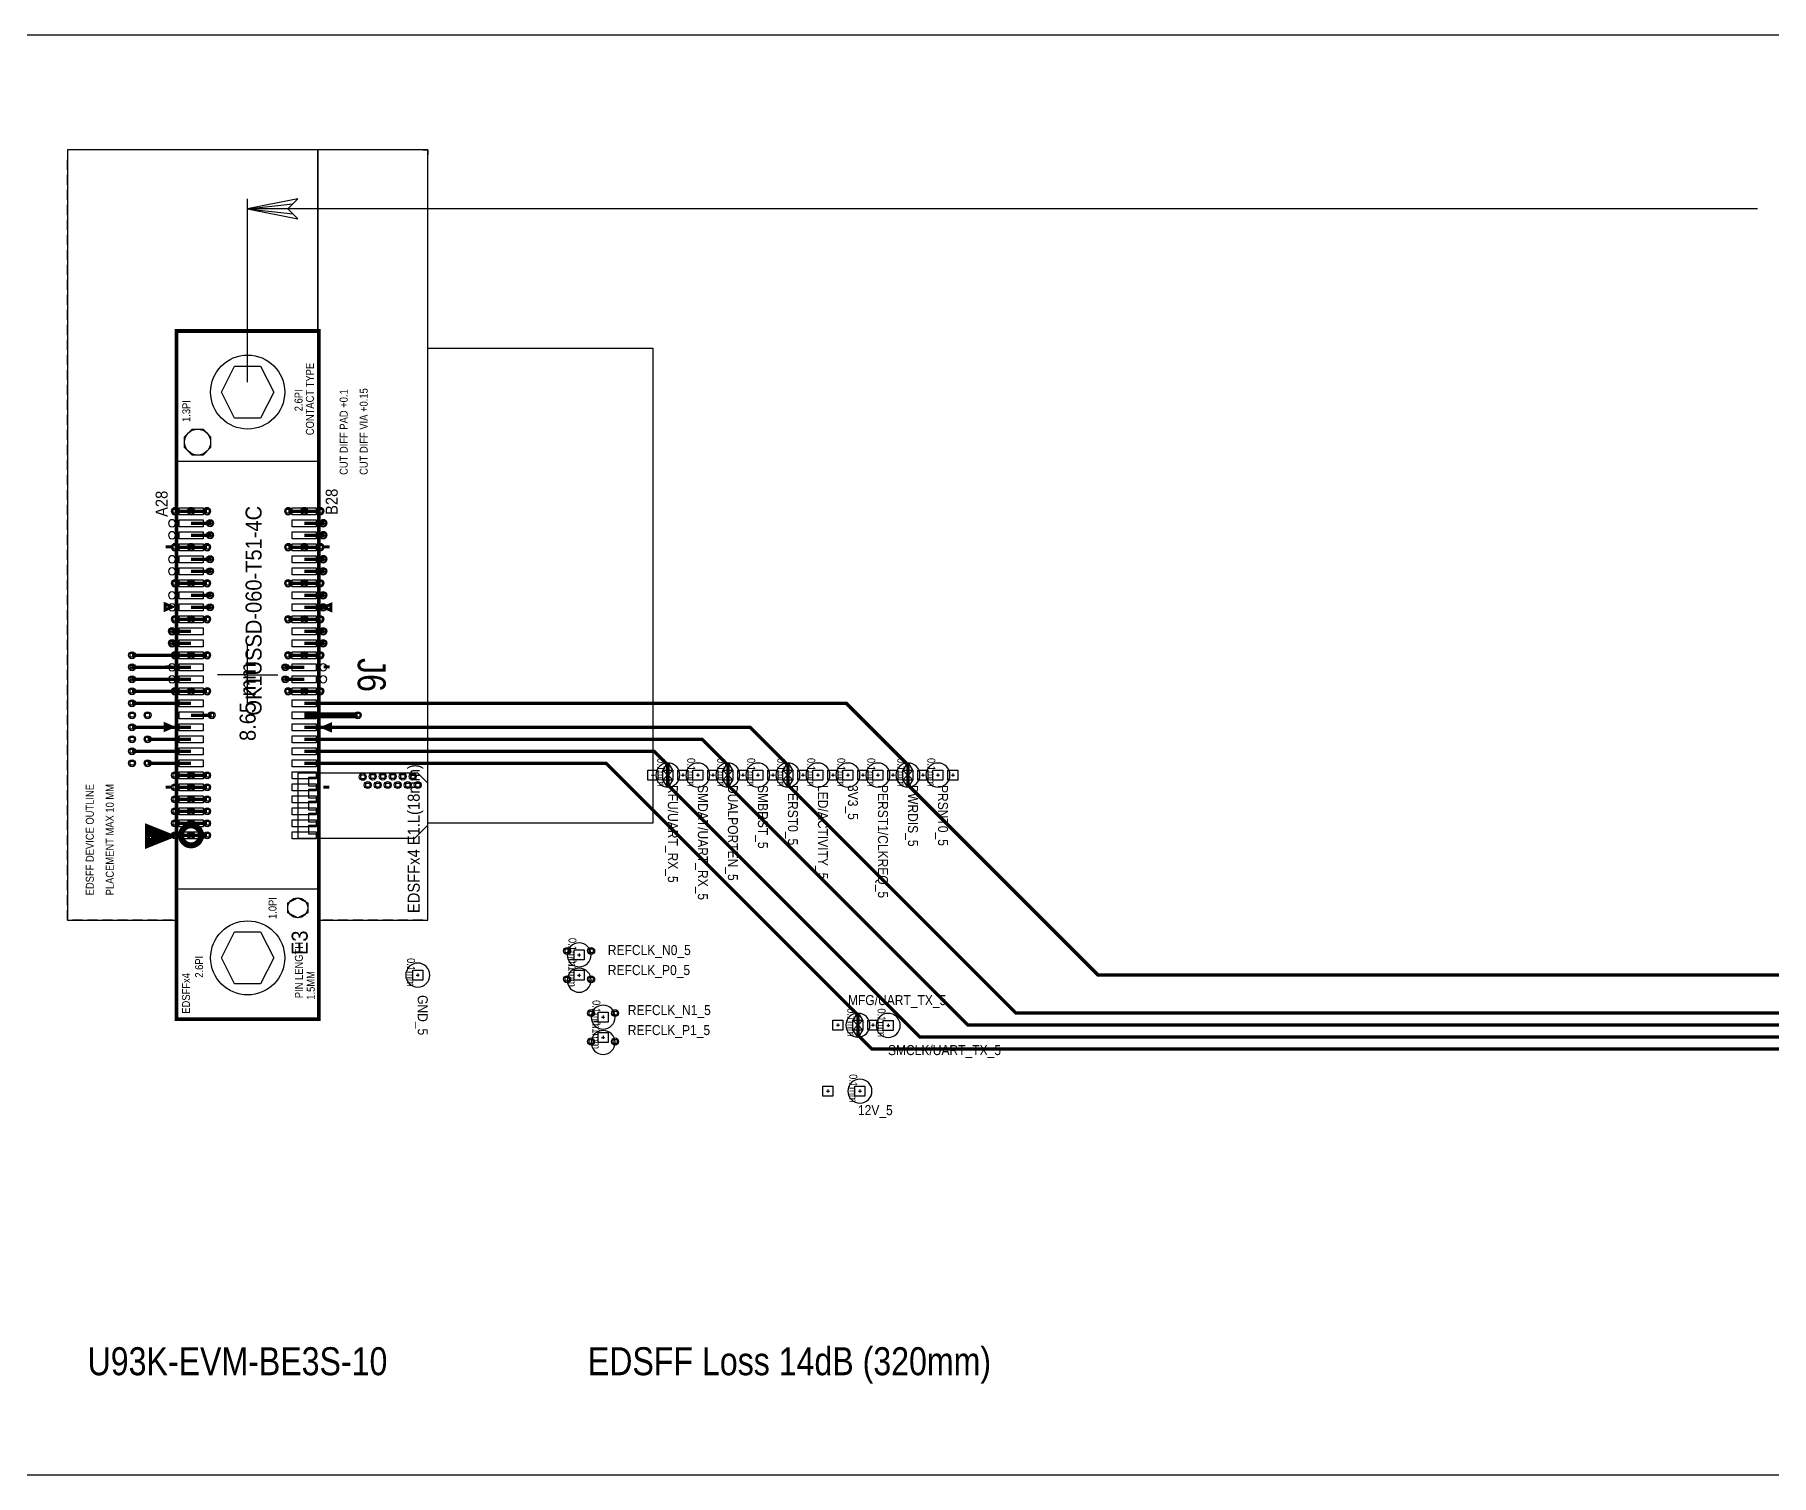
# Model space of a CAD drawing. Extents: x -65 to 700, y -155 to 755.
# Drawn here: x 12.4 to 99.1, y 75 to 147 of the extents above; entities that cross this region are included whole.
import ezdxf
from ezdxf.enums import TextEntityAlignment as Align

# ---------------------------------------------------------------- set-up
doc = ezdxf.new("R2010")
doc.units = 0
for name, color, linetype in [('BOARD_GEOMETRY_DIMENSION', 212, 'CONTINUOUS'), ('BOARD_GEOMETRY_OUTLINE', 254, 'CONTINUOUS'), ('BOARD_GEOMETRY_SILKSCREEN_TOP', 1, 'CONTINUOUS'), ('COMPONENT_VALUE_ASSEMBLY_TOP', 254, 'CONTINUOUS'), ('ETCH_TOP', 72, 'CONTINUOUS'), ('MANUFACTURING_NCBACKDRILL-16-4', 85, 'CONTINUOUS'), ('MANUFACTURING_NCBACKDRILL-16-6', 85, 'CONTINUOUS'), ('MANUFACTURING_NCLEGEND-1-16', 85, 'CONTINUOUS'), ('PACKAGE_GEOMETRY_ASSEMBLY_TOP', 142, 'CONTINUOUS'), ('PACKAGE_GEOMETRY_DISPLAY_TOP', 6, 'CONTINUOUS'), ('PACKAGE_GEOMETRY_PLACE_BOUND_TO', 85, 'CONTINUOUS'), ('PACKAGE_GEOMETRY_SILKSCREEN_TOP', 150, 'CONTINUOUS'), ('PIN_TOP', 72, 'CONTINUOUS'), ('REF_DES_SILKSCREEN_TOP', 150, 'CONTINUOUS'), ('VIA_CLASS_TOP', 72, 'CONTINUOUS')]:
    doc.layers.add(name, color=color, linetype=linetype)

# ---------------------------------------------------------------- blocks, each defined once
blk = doc.blocks.new('FIGURE_SQUARE')
blk.add_lwpolyline([(-0.5, -0.5), (-0.5, 0.5), (0.5, 0.5), (0.5, -0.5)], close=True)
blk = doc.blocks.new('FIGURE_CROSS')
for points in [[(-0.5, 0), (0.5, 0)], [(0, 0.5), (0, -0.5)]]:
    blk.add_lwpolyline(points)
blk = doc.blocks.new('FIGURE_HEX')
blk.add_lwpolyline([(-0.5, 0), (-0.25, 0.5), (0.25, 0.5), (0.5, 0), (0.25, -0.5), (-0.25, -0.5)], close=True)
blk = doc.blocks.new('FIGURE_OCT')
blk.add_lwpolyline([(-0.5, -0.2071), (-0.5, 0.2071), (-0.2071, 0.5), (0.2071, 0.5), (0.5, 0.2071), (0.5, -0.2071), (0.2071, -0.5), (-0.2071, -0.5)], close=True)

msp = doc.modelspace()

# ---------------------------------------------------------------- linework, layer by layer
at = {"layer": 'BOARD_GEOMETRY_DIMENSION'}
for points in [[(23, 138.3), (25.25, 138.05), (25, 138.3), (23, 138.3), (25.25, 138.55), (25.5, 138.8)], [(25.5, 138.8), (23, 138.3), (25.5, 137.8), (25, 138.3), (25.5, 138.8)], [(23, 129.64), (23, 138.8)], [(98.45, 138.3), (23, 138.3)]]:
    msp.add_lwpolyline(points, dxfattribs=at)
at = {"layer": 'BOARD_GEOMETRY_OUTLINE'}
msp.add_lwpolyline([(0, 147), (322.5, 147), (322.5, 110.455, 0.410035), (323, 109.955), (329.75, 109.955), (330, 109.705), (330, 91.725), (329.75, 91.475), (323, 91.475, 0.006409), (322.9875, 91.4752, 0.414214), (322.4998, 90.9875, 0.006409), (322.5, 90.975), (322.5, 75), (0, 75)], format="xyb", close=True, dxfattribs=at)
at = {"layer": 'ETCH_TOP'}
for points, const_width in [([(20.17, 123.185), (19.37, 123.185)], 0.169), ([(20.97, 123.185), (20.17, 123.185)], 0.169), ([(25.03, 123.185), (25.83, 123.185)], 0.169), ([(25.83, 123.185), (26.63, 123.185)], 0.169), ([(20.17, 122.585), (21.12, 122.585)], 0.171), ([(25.83, 122.585), (26.78, 122.585)], 0.171), ([(20.17, 121.985), (21.12, 121.985)], 0.171), ([(25.83, 121.985), (26.78, 121.985)], 0.171), ([(19.37, 121.385), (20.17, 121.385)], 0.169), ([(20.17, 120.785), (21.12, 120.785)], 0.171), ([(20.17, 121.385), (20.97, 121.385)], 0.169), ([(25.83, 121.385), (25.03, 121.385)], 0.169), ([(25.83, 120.785), (26.78, 120.785)], 0.171), ([(26.63, 121.385), (25.83, 121.385)], 0.169), ([(20.17, 120.185), (21.12, 120.185)], 0.171), ([(25.83, 120.185), (26.78, 120.185)], 0.171), ([(20.17, 119.585), (19.37, 119.585)], 0.169), ([(20.17, 118.985), (21.12, 118.985)], 0.171), ([(20.97, 119.585), (20.17, 119.585)], 0.169), ([(25.03, 119.585), (25.83, 119.585)], 0.169), ([(25.83, 118.985), (26.78, 118.985)], 0.171), ([(25.83, 119.585), (26.63, 119.585)], 0.169), ([(20.17, 118.385), (21.12, 118.385)], 0.171), ([(25.83, 118.385), (26.78, 118.385)], 0.171), ([(20.17, 117.185), (19.22, 117.185)], 0.171), ([(20.17, 117.785), (19.37, 117.785)], 0.169), ([(20.97, 117.785), (20.17, 117.785)], 0.169), ([(25.03, 117.785), (25.83, 117.785)], 0.169), ([(25.83, 117.185), (26.78, 117.185)], 0.171), ([(25.83, 117.785), (26.63, 117.785)], 0.169), ([(20.17, 116.585), (19.22, 116.585)], 0.171), ([(25.83, 116.585), (26.78, 116.585)], 0.171), ([(20.17, 115.385), (17.22, 115.385)], 0.171), ([(17.22, 115.985), (19.37, 115.985)], 0.169), ([(19.37, 115.985), (20.17, 115.985)], 0.169), ([(20.97, 115.985), (20.17, 115.985)], 0.169), ([(25.83, 115.385), (24.88, 115.385)], 0.171), ([(25.03, 115.985), (25.83, 115.985)], 0.169), ([(25.83, 115.985), (26.63, 115.985)], 0.169), ([(20.17, 114.785), (17.22, 114.785)], 0.171), ([(25.83, 114.785), (24.88, 114.785)], 0.171), ([(19.37, 114.185), (17.22, 114.185)], 0.169), ([(20.17, 114.185), (19.37, 114.185)], 0.169), ([(20.17, 114.185), (20.97, 114.185)], 0.169), ([(25.03, 114.185), (25.83, 114.185)], 0.169), ([(25.83, 114.185), (26.63, 114.185)], 0.169), ([(20.17, 113.585), (17.22, 113.585)], 0.169), ([(20.17, 112.985), (21.2, 112.985)], 0.169), ([(25.83, 112.985), (28.5, 112.985)], 0.3), ([(25.83, 113.585), (52.9151, 113.585), (56.0001, 110.5), (56.0001, 110)], 0.169), ([(20.17, 112.385), (17.22, 112.385)], 0.169), ([(25.83, 112.385), (48.1151, 112.385), (50.0001, 110.5), (50.0001, 110)], 0.169), ([(20.17, 111.185), (17.22, 111.185)], 0.169), ([(20.17, 111.785), (18, 111.785)], 0.169), ([(25.83, 111.785), (45.715, 111.785), (47, 110.5), (47, 110)], 0.169), ([(25.83, 111.185), (43.3151, 111.185), (44.0001, 110.5), (44.0001, 110)], 0.169), ([(20.17, 110.585), (18, 110.585)], 0.169), ([(25.83, 110.585), (40.9151, 110.585), (53.4997, 98.0004), (53.4997, 97.5004)], 0.169), ([(20.17, 109.985), (19.37, 109.985)], 0.169), ([(20.17, 109.385), (19.37, 109.385)], 0.169), ([(20.97, 109.985), (20.17, 109.985)], 0.169), ([(20.97, 109.385), (20.17, 109.385)], 0.169), ([(327.43, 96.9), (56.6001, 96.9), (44.0001, 109.5), (44.0001, 110)], 0.169), ([(327.43, 97.5), (59, 97.5), (47, 109.5), (47, 110)], 0.169), ([(327.43, 98.1), (61.4001, 98.1), (50.0001, 109.5), (50.0001, 110)], 0.169), ([(56.0001, 110), (56.0001, 109.5), (65.5001, 100), (325.5, 100), (326.2, 99.3), (327.43, 99.3)], 0.169), ([(20.17, 108.785), (19.37, 108.785)], 0.169), ([(20.97, 108.785), (20.17, 108.785)], 0.169), ([(20.17, 108.185), (19.37, 108.185)], 0.169), ([(20.17, 107.585), (19.37, 107.585)], 0.169), ([(20.97, 108.185), (20.17, 108.185)], 0.169), ([(20.97, 107.585), (20.17, 107.585)], 0.169), ([(20.17, 106.985), (19.37, 106.985)], 0.169), ([(20.97, 106.985), (20.17, 106.985)], 0.169), ([(327.43, 96.3), (54.2001, 96.3), (53.4997, 97.0004), (53.4997, 97.5004)], 0.169)]:
    msp.add_lwpolyline(points, dxfattribs=dict(at, const_width=const_width))
for points in [[(43.9406, 110.5576), (43.7501, 110.25), (44.0001, 109.9789), (44.2501, 110.25), (44.0596, 110.5576, 0.411765)], [(46.9405, 110.5576), (46.75, 110.25), (47, 109.9789), (47.25, 110.25), (47.0595, 110.5576, 0.411765)], [(49.9406, 110.5576), (49.7501, 110.25), (50.0001, 109.9789), (50.2501, 110.25), (50.0596, 110.5576, 0.411765)], [(55.9406, 110.5576), (55.7501, 110.25), (56.0001, 109.9789), (56.2501, 110.25), (56.0596, 110.5576, 0.411765)], [(44.0596, 109.4424), (44.2501, 109.75), (44.0001, 110.0211), (43.7501, 109.75), (43.9406, 109.4424, 0.411765)], [(47.0595, 109.4424), (47.25, 109.75), (47, 110.0211), (46.75, 109.75), (46.9405, 109.4424, 0.411765)], [(50.0596, 109.4424), (50.2501, 109.75), (50.0001, 110.0211), (49.7501, 109.75), (49.9406, 109.4424, 0.411765)], [(56.0596, 109.4424), (56.2501, 109.75), (56.0001, 110.0211), (55.7501, 109.75), (55.9406, 109.4424, 0.411765)], [(53.4402, 98.058), (53.2497, 97.7504), (53.4997, 97.4793), (53.7497, 97.7504), (53.5592, 98.058, 0.411765)], [(53.5592, 96.9428), (53.7497, 97.2504), (53.4997, 97.5215), (53.2497, 97.2504), (53.4402, 96.9428, 0.411765)]]:
    msp.add_lwpolyline(points, format="xyb", close=True, dxfattribs=at)
for points in [[(31.5, 110.1), (25.5, 110.1), (25.5, 106.85), (31.35, 106.85), (32, 107.5), (32, 109.6)], [(26.05, 109.45), (26.05, 109.9), (26.5, 109.9), (26.5, 109.45)], [(26.05, 108.85), (26.05, 109.3), (26.5, 109.3), (26.5, 108.85)], [(26.05, 108.25), (26.05, 108.7), (26.5, 108.7), (26.5, 108.25)], [(26.05, 107.65), (26.05, 108.1), (26.5, 108.1), (26.5, 107.65)], [(26.05, 107.05), (26.05, 107.5), (26.5, 107.5), (26.5, 107.05)]]:
    msp.add_lwpolyline(points, close=True, dxfattribs=at)
at = {"layer": 'PACKAGE_GEOMETRY_ASSEMBLY_TOP'}
for points in [[(14.25, 141.25), (14, 141.25), (14, 141)], [(14, 140.25), (14, 140.75)], [(15, 141.25), (14.5, 141.25)], [(15.75, 141.25), (15.25, 141.25)], [(16.5, 141.25), (16, 141.25)], [(17.25, 141.25), (16.75, 141.25)], [(18, 141.25), (17.5, 141.25)], [(18.75, 141.25), (18.25, 141.25)], [(19.5, 141.25), (19, 141.25)], [(20.25, 141.25), (19.75, 141.25)], [(21, 141.25), (20.5, 141.25)], [(21.75, 141.25), (21.25, 141.25)], [(22.5, 141.25), (22, 141.25)], [(23.25, 141.25), (22.75, 141.25)], [(24, 141.25), (23.5, 141.25)], [(24.75, 141.25), (24.25, 141.25)], [(25.5, 141.25), (25, 141.25)], [(26.25, 141.25), (25.75, 141.25)], [(27, 141.25), (26.5, 141.25)], [(27.75, 141.25), (27.25, 141.25)], [(28.5, 141.25), (28, 141.25)], [(29.25, 141.25), (28.75, 141.25)], [(30, 141.25), (29.5, 141.25)], [(30.75, 141.25), (30.25, 141.25)], [(31.5, 141.25), (31, 141.25)], [(31.75, 141.25), (32, 141.25), (32, 141)], [(32, 140.25), (32, 140.75)], [(14, 139.5), (14, 140)], [(32, 139.5), (32, 140)], [(14, 138.75), (14, 139.25)], [(32, 138.75), (32, 139.25)], [(14, 138), (14, 138.5)], [(32, 138), (32, 138.5)], [(14, 137.25), (14, 137.75)], [(32, 137.25), (32, 137.75)], [(14, 136.5), (14, 137)], [(32, 136.5), (32, 137)], [(14, 135.75), (14, 136.25)], [(14, 135), (14, 135.5)], [(32, 135.75), (32, 136.25)], [(32, 135), (32, 135.5)], [(14, 134.25), (14, 134.75)], [(32, 134.25), (32, 134.75)], [(14, 133.5), (14, 134)], [(32, 133.5), (32, 134)], [(14, 132.75), (14, 133.25)], [(32, 132.75), (32, 133.25)], [(14, 132), (14, 132.5)], [(19.5, 97.86), (26.5, 97.86), (26.5, 132.14), (19.5, 132.14), (19.5, 97.86)], [(32, 132), (32, 132.5)], [(14, 131.25), (14, 131.75)], [(32, 131.25), (32, 131.75)], [(32, 131.335), (43.25, 131.335), (43.25, 107.585), (32, 107.585)], [(14, 130.5), (14, 131)], [(14, 129.75), (14, 130.25)], [(32, 130.5), (32, 131)], [(32, 129.75), (32, 130.25)], [(14, 129), (14, 129.5)], [(32, 129), (32, 129.5)], [(14, 128.25), (14, 128.75)], [(32, 128.25), (32, 128.75)], [(14, 127.5), (14, 128)], [(32, 127.5), (32, 128)], [(14, 126.75), (14, 127.25)], [(32, 126.75), (32, 127.25)], [(14, 126), (14, 126.5)], [(32, 126), (32, 126.5)], [(14, 125.25), (14, 125.75)], [(14, 124.5), (14, 125)], [(19.5, 125.69), (26.5, 125.69)], [(32, 125.25), (32, 125.75)], [(32, 124.5), (32, 125)], [(14, 123.75), (14, 124.25)], [(32, 123.75), (32, 124.25)], [(14, 123), (14, 123.5)], [(32, 123), (32, 123.5)], [(14, 122.25), (14, 122.75)], [(32, 122.25), (32, 122.75)], [(14, 121.5), (14, 122)], [(32, 121.5), (32, 122)], [(14, 120.75), (14, 121.25)], [(32, 120.75), (32, 121.25)], [(14, 120), (14, 120.5)], [(32, 120), (32, 120.5)], [(14, 119.25), (14, 119.75)], [(14, 118.5), (14, 119)], [(32, 119.25), (32, 119.75)], [(32, 118.5), (32, 119)], [(14, 117.75), (14, 118.25)], [(32, 117.75), (32, 118.25)], [(14, 117), (14, 117.5)], [(32, 117), (32, 117.5)], [(14, 116.25), (14, 116.75)], [(23, 113.5), (23, 116.5)], [(32, 116.25), (32, 116.75)], [(14, 115.5), (14, 116)], [(32, 115.5), (32, 116)], [(14, 114.75), (14, 115.25)], [(23, 115), (21.5, 115)], [(23, 115), (24.5, 115)], [(32, 114.75), (32, 115.25)], [(14, 114), (14, 114.5)], [(14, 113.25), (14, 113.75)], [(32, 114), (32, 114.5)], [(32, 113.25), (32, 113.75)], [(14, 112.5), (14, 113)], [(32, 112.5), (32, 113)], [(14, 111.75), (14, 112.25)], [(32, 111.75), (32, 112.25)], [(14, 111), (14, 111.5)], [(32, 111), (32, 111.5)], [(14, 110.25), (14, 110.75)], [(32, 110.25), (32, 110.75)], [(14, 109.5), (14, 110)], [(32, 109.5), (32, 110)], [(14, 108.75), (14, 109.25)], [(14, 108), (14, 108.5)], [(32, 108.75), (32, 109.25)], [(32, 108), (32, 108.5)], [(14, 107.25), (14, 107.75)], [(32, 107.25), (32, 107.75)], [(14, 106.5), (14, 107)], [(32, 106.5), (32, 107)], [(14, 105.75), (14, 106.25)], [(32, 105.75), (32, 106.25)], [(14, 105), (14, 105.5)], [(32, 105), (32, 105.5)], [(14, 104.25), (14, 104.75)], [(19.5, 104.31), (26.5, 104.31)], [(32, 104.25), (32, 104.75)], [(14, 103.5), (14, 104)], [(32, 103.5), (32, 104)], [(14, 102.75), (14, 103.25)], [(14.75, 102.75), (14.25, 102.75)], [(15.5, 102.75), (15, 102.75)], [(16.25, 102.75), (15.75, 102.75)], [(17, 102.75), (16.5, 102.75)], [(17.75, 102.75), (17.25, 102.75)], [(18.5, 102.75), (18, 102.75)], [(19.25, 102.75), (18.75, 102.75)], [(27.25, 102.75), (26.75, 102.75)], [(28, 102.75), (27.5, 102.75)], [(28.75, 102.75), (28.25, 102.75)], [(29.5, 102.75), (29, 102.75)], [(30.25, 102.75), (29.75, 102.75)], [(31, 102.75), (30.5, 102.75)], [(31.75, 102.75), (31.25, 102.75)], [(32, 102.75), (32, 103.25)]]:
    msp.add_lwpolyline(points, dxfattribs=at)
for points in [[(19.545, 123.185, 1), (19.195, 123.185, 1)], [(20.345, 123.185, 1), (19.995, 123.185, 1)], [(21.145, 123.185, 1), (20.795, 123.185, 1)], [(25.205, 123.185, 1), (24.855, 123.185, 1)], [(26.005, 123.185, 1), (25.655, 123.185, 1)], [(26.805, 123.185, 1), (26.455, 123.185, 1)], [(19.395, 122.585, 1), (19.045, 122.585, 1)], [(26.955, 122.585, 1), (26.605, 122.585, 1)], [(19.395, 121.985, 1), (19.045, 121.985, 1)], [(19.545, 121.385, 1), (19.195, 121.385, 1)], [(20.345, 121.385, 1), (19.995, 121.385, 1)], [(21.145, 121.385, 1), (20.795, 121.385, 1)], [(25.205, 121.385, 1), (24.855, 121.385, 1)], [(26.005, 121.385, 1), (25.655, 121.385, 1)], [(26.805, 121.385, 1), (26.455, 121.385, 1)], [(26.955, 121.985, 1), (26.605, 121.985, 1)], [(19.395, 120.785, 1), (19.045, 120.785, 1)], [(26.955, 120.785, 1), (26.605, 120.785, 1)], [(19.395, 120.185, 1), (19.045, 120.185, 1)], [(26.955, 120.185, 1), (26.605, 120.185, 1)], [(19.395, 118.985, 1), (19.045, 118.985, 1)], [(19.545, 119.585, 1), (19.195, 119.585, 1)], [(20.345, 119.585, 1), (19.995, 119.585, 1)], [(21.145, 119.585, 1), (20.795, 119.585, 1)], [(25.205, 119.585, 1), (24.855, 119.585, 1)], [(26.005, 119.585, 1), (25.655, 119.585, 1)], [(26.805, 119.585, 1), (26.455, 119.585, 1)], [(26.955, 118.985, 1), (26.605, 118.985, 1)], [(19.395, 118.385, 1), (19.045, 118.385, 1)], [(26.955, 118.385, 1), (26.605, 118.385, 1)], [(19.395, 117.185, 1), (19.045, 117.185, 1)], [(19.545, 117.785, 1), (19.195, 117.785, 1)], [(20.345, 117.785, 1), (19.995, 117.785, 1)], [(21.145, 117.785, 1), (20.795, 117.785, 1)], [(25.205, 117.785, 1), (24.855, 117.785, 1)], [(26.005, 117.785, 1), (25.655, 117.785, 1)], [(26.805, 117.785, 1), (26.455, 117.785, 1)], [(26.955, 117.185, 1), (26.605, 117.185, 1)], [(19.395, 116.585, 1), (19.045, 116.585, 1)], [(26.955, 116.585, 1), (26.605, 116.585, 1)], [(19.395, 115.385, 1), (19.045, 115.385, 1)], [(19.545, 115.985, 1), (19.195, 115.985, 1)], [(20.345, 115.985, 1), (19.995, 115.985, 1)], [(21.145, 115.985, 1), (20.795, 115.985, 1)], [(25.205, 115.985, 1), (24.855, 115.985, 1)], [(26.005, 115.985, 1), (25.655, 115.985, 1)], [(26.805, 115.985, 1), (26.455, 115.985, 1)], [(26.955, 115.385, 1), (26.605, 115.385, 1)], [(19.395, 114.785, 1), (19.045, 114.785, 1)], [(26.955, 114.785, 1), (26.605, 114.785, 1)], [(19.545, 114.185, 1), (19.195, 114.185, 1)], [(20.345, 114.185, 1), (19.995, 114.185, 1)], [(21.145, 114.185, 1), (20.795, 114.185, 1)], [(25.205, 114.185, 1), (24.855, 114.185, 1)], [(26.005, 114.185, 1), (25.655, 114.185, 1)], [(26.805, 114.185, 1), (26.455, 114.185, 1)]]:
    msp.add_lwpolyline(points, format="xyb", close=True, dxfattribs=at)
at = {"layer": 'PACKAGE_GEOMETRY_ASSEMBLY_TOP', "const_width": 0.3}
msp.add_lwpolyline([(20.67, 106.985, 1), (19.67, 106.985, 1), (20.67, 106.985)], format="xyb", dxfattribs=at)
at = {"layer": 'PACKAGE_GEOMETRY_PLACE_BOUND_TO'}
for points in [[(14, 102.75), (19.5, 102.75), (19.5, 132.14), (26.5, 132.14), (26.5, 141.25), (14, 141.25)], [(32, 141.25), (26.5, 141.25), (26.5, 102.75), (32, 102.75)], [(19.5, 97.86), (26.5, 97.86), (26.5, 132.14), (19.5, 132.14)], [(43.25, 107.585), (32, 107.585), (32, 131.335), (43.25, 131.335)]]:
    msp.add_lwpolyline(points, close=True, dxfattribs=at)
for points in [[(44.6001, 110, 1), (43.4001, 110, 1)], [(46.1, 110, 1), (44.9, 110, 1)], [(47.6, 110, 1), (46.4, 110, 1)], [(49.1, 110, 1), (47.9, 110, 1)], [(50.6001, 110, 1), (49.4001, 110, 1)], [(52.1, 110, 1), (50.9, 110, 1)], [(53.6, 110, 1), (52.4, 110, 1)], [(55.1, 110, 1), (53.9, 110, 1)], [(56.6001, 110, 1), (55.4001, 110, 1)], [(58.1, 110, 1), (56.9, 110, 1)], [(40.1662, 101.009, 1), (38.9662, 101.009, 1)], [(32.1, 100, 1), (30.9, 100, 1)], [(40.1662, 99.741, 1), (38.9662, 99.741, 1)], [(41.3639, 97.9, 1), (40.1639, 97.9, 1)], [(54.0997, 97.5004, 1), (52.8997, 97.5004, 1)], [(55.6146, 97.4854, 1), (54.4146, 97.4854, 1)], [(41.3639, 96.632, 1), (40.1639, 96.632, 1)], [(54.2, 94.2, 1), (53, 94.2, 1)]]:
    msp.add_lwpolyline(points, format="xyb", close=True, dxfattribs=at)
at = {"layer": 'PACKAGE_GEOMETRY_SILKSCREEN_TOP'}
for points, const_width in [([(19.42, 121.89), (19.42, 132.22), (26.58, 132.22), (26.58, 97.78), (19.42, 97.78), (19.42, 121.89)], 0.15), ([(19.2, 121.4), (18.9, 121.4)], 0.15), ([(27.1, 121.4), (26.8, 121.4)], 0.15), ([(19.225, 118.4), (18.875, 118.55), (18.875, 118.25), (19.225, 118.4)], 0.15), ([(26.805, 118.38), (27.155, 118.23), (27.155, 118.53), (26.805, 118.38)], 0.15), ([(19.2, 115.4), (18.9, 115.4)], 0.15), ([(27.1, 115.4), (26.8, 115.4)], 0.15), ([(19.225, 112.4), (18.875, 112.55), (18.875, 112.25), (19.225, 112.4)], 0.15), ([(26.785, 112.38), (27.135, 112.23), (27.135, 112.53), (26.785, 112.38)], 0.15), ([(19.2, 109.4), (18.9, 109.4)], 0.15), ([(27.08, 109.4), (26.78, 109.4)], 0.15), ([(19.218, 106.9442), (17.968, 107.4442), (17.968, 106.4442), (19.218, 106.9442), (18.018, 107.2942), (18.018, 106.6442), (18.918, 106.9442), (18.118, 107.1442), (18.118, 106.7942), (18.668, 106.9442), (18.168, 106.9442)], 0.2)]:
    msp.add_lwpolyline(points, dxfattribs=dict(at, const_width=const_width))
at = {"layer": 'PIN_TOP'}
for points in [[(20.77, 123.01), (19.57, 123.01), (19.57, 123.36), (20.77, 123.36)], [(26.43, 123.01), (25.23, 123.01), (25.23, 123.36), (26.43, 123.36)], [(20.77, 122.41), (19.57, 122.41), (19.57, 122.76), (20.77, 122.76)], [(26.43, 122.41), (25.23, 122.41), (25.23, 122.76), (26.43, 122.76)], [(20.77, 121.81), (19.57, 121.81), (19.57, 122.16), (20.77, 122.16)], [(20.77, 121.21), (19.57, 121.21), (19.57, 121.56), (20.77, 121.56)], [(26.43, 121.81), (25.23, 121.81), (25.23, 122.16), (26.43, 122.16)], [(26.43, 121.21), (25.23, 121.21), (25.23, 121.56), (26.43, 121.56)], [(20.77, 120.61), (19.57, 120.61), (19.57, 120.96), (20.77, 120.96)], [(26.43, 120.61), (25.23, 120.61), (25.23, 120.96), (26.43, 120.96)], [(20.77, 120.01), (19.57, 120.01), (19.57, 120.36), (20.77, 120.36)], [(26.43, 120.01), (25.23, 120.01), (25.23, 120.36), (26.43, 120.36)], [(20.77, 119.41), (19.57, 119.41), (19.57, 119.76), (20.77, 119.76)], [(20.77, 118.81), (19.57, 118.81), (19.57, 119.16), (20.77, 119.16)], [(26.43, 119.41), (25.23, 119.41), (25.23, 119.76), (26.43, 119.76)], [(26.43, 118.81), (25.23, 118.81), (25.23, 119.16), (26.43, 119.16)], [(20.77, 118.21), (19.57, 118.21), (19.57, 118.56), (20.77, 118.56)], [(26.43, 118.21), (25.23, 118.21), (25.23, 118.56), (26.43, 118.56)], [(20.77, 117.61), (19.57, 117.61), (19.57, 117.96), (20.77, 117.96)], [(20.77, 117.01), (19.57, 117.01), (19.57, 117.36), (20.77, 117.36)], [(26.43, 117.61), (25.23, 117.61), (25.23, 117.96), (26.43, 117.96)], [(26.43, 117.01), (25.23, 117.01), (25.23, 117.36), (26.43, 117.36)], [(20.77, 116.41), (19.57, 116.41), (19.57, 116.76), (20.77, 116.76)], [(26.43, 116.41), (25.23, 116.41), (25.23, 116.76), (26.43, 116.76)], [(20.77, 115.81), (19.57, 115.81), (19.57, 116.16), (20.77, 116.16)], [(20.77, 115.21), (19.57, 115.21), (19.57, 115.56), (20.77, 115.56)], [(26.43, 115.81), (25.23, 115.81), (25.23, 116.16), (26.43, 116.16)], [(26.43, 115.21), (25.23, 115.21), (25.23, 115.56), (26.43, 115.56)], [(20.77, 114.61), (19.57, 114.61), (19.57, 114.96), (20.77, 114.96)], [(26.43, 114.61), (25.23, 114.61), (25.23, 114.96), (26.43, 114.96)], [(20.77, 114.01), (19.57, 114.01), (19.57, 114.36), (20.77, 114.36)], [(20.77, 113.41), (19.57, 113.41), (19.57, 113.76), (20.77, 113.76)], [(26.43, 114.01), (25.23, 114.01), (25.23, 114.36), (26.43, 114.36)], [(26.43, 113.41), (25.23, 113.41), (25.23, 113.76), (26.43, 113.76)], [(20.77, 112.81), (19.57, 112.81), (19.57, 113.16), (20.77, 113.16)], [(26.43, 112.81), (25.23, 112.81), (25.23, 113.16), (26.43, 113.16)], [(20.77, 112.21), (19.57, 112.21), (19.57, 112.56), (20.77, 112.56)], [(20.77, 111.61), (19.57, 111.61), (19.57, 111.96), (20.77, 111.96)], [(26.43, 112.21), (25.23, 112.21), (25.23, 112.56), (26.43, 112.56)], [(26.43, 111.61), (25.23, 111.61), (25.23, 111.96), (26.43, 111.96)], [(20.77, 111.01), (19.57, 111.01), (19.57, 111.36), (20.77, 111.36)], [(26.43, 111.01), (25.23, 111.01), (25.23, 111.36), (26.43, 111.36)], [(20.77, 110.41), (19.57, 110.41), (19.57, 110.76), (20.77, 110.76)], [(26.43, 110.41), (25.23, 110.41), (25.23, 110.76), (26.43, 110.76)], [(43.7501, 110.25), (44.2501, 110.25), (44.2501, 109.75), (43.7501, 109.75)], [(45.25, 110.25), (45.75, 110.25), (45.75, 109.75), (45.25, 109.75)], [(46.75, 110.25), (47.25, 110.25), (47.25, 109.75), (46.75, 109.75)], [(48.25, 110.25), (48.75, 110.25), (48.75, 109.75), (48.25, 109.75)], [(49.7501, 110.25), (50.2501, 110.25), (50.2501, 109.75), (49.7501, 109.75)], [(51.25, 110.25), (51.75, 110.25), (51.75, 109.75), (51.25, 109.75)], [(52.75, 110.25), (53.25, 110.25), (53.25, 109.75), (52.75, 109.75)], [(54.25, 110.25), (54.75, 110.25), (54.75, 109.75), (54.25, 109.75)], [(55.7501, 110.25), (56.2501, 110.25), (56.2501, 109.75), (55.7501, 109.75)], [(57.25, 110.25), (57.75, 110.25), (57.75, 109.75), (57.25, 109.75)], [(20.77, 109.81), (19.57, 109.81), (19.57, 110.16), (20.77, 110.16)], [(20.77, 109.21), (19.57, 109.21), (19.57, 109.56), (20.77, 109.56)], [(26.43, 109.81), (25.23, 109.81), (25.23, 110.16), (26.43, 110.16)], [(26.43, 109.21), (25.23, 109.21), (25.23, 109.56), (26.43, 109.56)], [(20.77, 108.61), (19.57, 108.61), (19.57, 108.96), (20.77, 108.96)], [(26.43, 108.61), (25.23, 108.61), (25.23, 108.96), (26.43, 108.96)], [(20.77, 108.01), (19.57, 108.01), (19.57, 108.36), (20.77, 108.36)], [(20.77, 107.41), (19.57, 107.41), (19.57, 107.76), (20.77, 107.76)], [(26.43, 108.01), (25.23, 108.01), (25.23, 108.36), (26.43, 108.36)], [(26.43, 107.41), (25.23, 107.41), (25.23, 107.76), (26.43, 107.76)], [(20.77, 106.81), (19.57, 106.81), (19.57, 107.16), (20.77, 107.16)], [(26.43, 106.81), (25.23, 106.81), (25.23, 107.16), (26.43, 107.16)], [(39.3162, 101.259), (39.8162, 101.259), (39.8162, 100.759), (39.3162, 100.759)], [(31.25, 100.25), (31.75, 100.25), (31.75, 99.75), (31.25, 99.75)], [(39.3162, 100.241), (39.8162, 100.241), (39.8162, 99.741), (39.3162, 99.741)], [(40.5139, 98.15), (41.0139, 98.15), (41.0139, 97.65), (40.5139, 97.65)], [(53.2497, 97.7504), (53.7497, 97.7504), (53.7497, 97.2504), (53.2497, 97.2504)], [(54.7646, 97.7354), (55.2646, 97.7354), (55.2646, 97.2354), (54.7646, 97.2354)], [(40.5139, 97.132), (41.0139, 97.132), (41.0139, 96.632), (40.5139, 96.632)], [(53.35, 94.45), (53.85, 94.45), (53.85, 93.95), (53.35, 93.95)]]:
    msp.add_lwpolyline(points, close=True, dxfattribs=at)
for centre, radius in [((23, 129.14), 1.85), ((20.5, 126.64), 0.65), ((25.5, 103.36), 0.5), ((23, 100.86), 1.85)]:
    msp.add_circle(centre, radius, dxfattribs=at)
at = {"layer": 'VIA_CLASS_TOP'}
for points in [[(43, 109.75), (43, 110.25), (43.5, 110.25), (43.5, 109.75)], [(44.5001, 109.75), (44.5001, 110.25), (45.0001, 110.25), (45.0001, 109.75)], [(46, 109.75), (46, 110.25), (46.5, 110.25), (46.5, 109.75)], [(47.5, 109.75), (47.5, 110.25), (48, 110.25), (48, 109.75)], [(49, 109.75), (49, 110.25), (49.5, 110.25), (49.5, 109.75)], [(50.5001, 109.75), (50.5001, 110.25), (51.0001, 110.25), (51.0001, 109.75)], [(52, 109.75), (52, 110.25), (52.5, 110.25), (52.5, 109.75)], [(53.5, 109.75), (53.5, 110.25), (54, 110.25), (54, 109.75)], [(55, 109.75), (55, 110.25), (55.5, 110.25), (55.5, 109.75)], [(56.5001, 109.75), (56.5001, 110.25), (57.0001, 110.25), (57.0001, 109.75)], [(58, 109.75), (58, 110.25), (58.5, 110.25), (58.5, 109.75)], [(52.25, 97.25), (52.25, 97.75), (52.75, 97.75), (52.75, 97.25)], [(54, 97.25), (54, 97.75), (54.5, 97.75), (54.5, 97.25)], [(51.75, 93.95), (51.75, 94.45), (52.25, 94.45), (52.25, 93.95)]]:
    msp.add_lwpolyline(points, close=True, dxfattribs=at)
for centre in [(19.37, 123.185), (20.17, 123.185), (20.97, 123.185), (25.03, 123.185), (25.83, 123.185), (26.63, 123.185), (21.12, 122.585), (26.78, 122.585), (19.37, 121.385), (20.17, 121.385), (20.97, 121.385), (21.12, 121.985), (25.03, 121.385), (25.83, 121.385), (26.63, 121.385), (26.78, 121.985), (21.12, 120.785), (26.78, 120.785), (21.12, 120.185), (26.78, 120.185), (19.37, 119.585), (20.17, 119.585), (20.97, 119.585), (21.12, 118.985), (25.03, 119.585), (25.83, 119.585), (26.63, 119.585), (26.78, 118.985), (21.12, 118.385), (26.78, 118.385), (19.22, 117.185), (19.37, 117.785), (20.17, 117.785), (20.97, 117.785), (25.03, 117.785), (25.83, 117.785), (26.63, 117.785), (26.78, 117.185), (19.22, 116.585), (26.78, 116.585), (17.22, 115.985), (17.22, 115.385), (19.37, 115.985), (20.17, 115.985), (20.97, 115.985), (24.88, 115.385), (25.03, 115.985), (25.83, 115.985), (26.63, 115.985), (17.22, 114.785), (24.88, 114.785), (17.22, 114.185), (17.22, 113.585), (19.37, 114.185), (20.17, 114.185), (20.97, 114.185), (25.03, 114.185), (25.83, 114.185), (26.63, 114.185), (17.22, 112.985), (18, 112.985), (21.2, 112.985), (28.5, 112.985), (17.22, 112.385), (17.22, 111.785), (18, 111.785), (17.22, 111.185), (17.22, 110.585), (18, 110.585), (19.37, 109.985), (19.37, 109.385), (20.17, 109.985), (20.17, 109.385), (20.97, 109.985), (20.97, 109.385), (28.75, 109.91), (29, 109.5), (29.25, 109.925), (29.5, 109.5), (29.75, 109.925), (30, 109.5), (30.25, 109.925), (30.5, 109.5), (30.75, 109.925), (31, 109.5), (31.25, 109.925), (31.5, 109.5), (19.37, 108.785), (20.17, 108.785), (20.97, 108.785), (19.37, 108.185), (19.37, 107.585), (20.17, 108.185), (20.17, 107.585), (20.97, 108.185), (20.97, 107.585), (19.37, 106.985), (20.17, 106.985), (20.97, 106.985), (38.9662, 101.209), (40.1662, 101.209), (38.9662, 99.791), (40.1662, 99.791), (40.1639, 98.1), (41.3639, 98.1), (40.1639, 96.682), (41.3639, 96.682)]:
    msp.add_circle(centre, 0.175, dxfattribs=at)

# ---------------------------------------------------------------- block references
at = {"layer": 'MANUFACTURING_NCBACKDRILL-16-4'}
for p, xscale, yscale in [((26.78, 122.585), 0.2, 0.2), ((26.78, 121.985), 0.2, 0.2), ((26.78, 120.785), 0.2, 0.2), ((26.78, 120.185), 0.2, 0.2), ((26.78, 118.985), 0.2, 0.2), ((26.78, 118.385), 0.2, 0.2), ((26.78, 117.185), 0.2, 0.2), ((26.78, 116.585), 0.2, 0.2), ((24.88, 115.385), 0.2, 0.2), ((24.88, 114.785), 0.2, 0.2), ((39.5662, 101.009), 0.15, 0.15), ((39.5662, 99.991), 0.15, 0.15)]:
    msp.add_blockref('FIGURE_CROSS', p, dxfattribs=dict(at, xscale=xscale, yscale=yscale))
at = {"layer": 'MANUFACTURING_NCBACKDRILL-16-6'}
for p, xscale, yscale in [((21.12, 122.585), 0.2, 0.2), ((21.12, 121.985), 0.2, 0.2), ((21.12, 120.785), 0.2, 0.2), ((21.12, 120.185), 0.2, 0.2), ((21.12, 118.985), 0.2, 0.2), ((21.12, 118.385), 0.2, 0.2), ((19.22, 117.185), 0.2, 0.2), ((19.22, 116.585), 0.2, 0.2), ((17.22, 115.385), 0.2, 0.2), ((17.22, 114.785), 0.2, 0.2), ((40.7639, 97.9), 0.15, 0.15), ((40.7639, 96.882), 0.15, 0.15)]:
    msp.add_blockref('FIGURE_CROSS', p, dxfattribs=dict(at, xscale=xscale, yscale=yscale))
at = {"layer": 'MANUFACTURING_NCLEGEND-1-16'}
for name, p, xscale, yscale in [('FIGURE_HEX', (23, 129.14), 2.6, 2.6), ('FIGURE_OCT', (20.5, 126.64), 1.3, 1.3), ('FIGURE_SQUARE', (19.37, 123.185), 0.2, 0.2), ('FIGURE_SQUARE', (20.17, 123.185), 0.2, 0.2), ('FIGURE_SQUARE', (20.97, 123.185), 0.2, 0.2), ('FIGURE_SQUARE', (25.03, 123.185), 0.2, 0.2), ('FIGURE_SQUARE', (25.83, 123.185), 0.2, 0.2), ('FIGURE_SQUARE', (26.63, 123.185), 0.2, 0.2), ('FIGURE_SQUARE', (21.12, 122.585), 0.2, 0.2), ('FIGURE_SQUARE', (26.78, 122.585), 0.2, 0.2), ('FIGURE_SQUARE', (21.12, 121.985), 0.2, 0.2), ('FIGURE_SQUARE', (26.78, 121.985), 0.2, 0.2), ('FIGURE_SQUARE', (19.37, 121.385), 0.2, 0.2), ('FIGURE_SQUARE', (20.17, 121.385), 0.2, 0.2), ('FIGURE_SQUARE', (20.97, 121.385), 0.2, 0.2), ('FIGURE_SQUARE', (21.12, 120.785), 0.2, 0.2), ('FIGURE_SQUARE', (25.03, 121.385), 0.2, 0.2), ('FIGURE_SQUARE', (25.83, 121.385), 0.2, 0.2), ('FIGURE_SQUARE', (26.63, 121.385), 0.2, 0.2), ('FIGURE_SQUARE', (26.78, 120.785), 0.2, 0.2), ('FIGURE_SQUARE', (21.12, 120.185), 0.2, 0.2), ('FIGURE_SQUARE', (26.78, 120.185), 0.2, 0.2), ('FIGURE_SQUARE', (19.37, 119.585), 0.2, 0.2), ('FIGURE_SQUARE', (20.17, 119.585), 0.2, 0.2), ('FIGURE_SQUARE', (20.97, 119.585), 0.2, 0.2), ('FIGURE_SQUARE', (21.12, 118.985), 0.2, 0.2), ('FIGURE_SQUARE', (25.03, 119.585), 0.2, 0.2), ('FIGURE_SQUARE', (25.83, 119.585), 0.2, 0.2), ('FIGURE_SQUARE', (26.63, 119.585), 0.2, 0.2), ('FIGURE_SQUARE', (26.78, 118.985), 0.2, 0.2), ('FIGURE_SQUARE', (21.12, 118.385), 0.2, 0.2), ('FIGURE_SQUARE', (26.78, 118.385), 0.2, 0.2), ('FIGURE_SQUARE', (19.22, 117.185), 0.2, 0.2), ('FIGURE_SQUARE', (19.37, 117.785), 0.2, 0.2), ('FIGURE_SQUARE', (20.17, 117.785), 0.2, 0.2), ('FIGURE_SQUARE', (20.97, 117.785), 0.2, 0.2), ('FIGURE_SQUARE', (25.03, 117.785), 0.2, 0.2), ('FIGURE_SQUARE', (25.83, 117.785), 0.2, 0.2), ('FIGURE_SQUARE', (26.63, 117.785), 0.2, 0.2), ('FIGURE_SQUARE', (26.78, 117.185), 0.2, 0.2), ('FIGURE_SQUARE', (19.22, 116.585), 0.2, 0.2), ('FIGURE_SQUARE', (26.78, 116.585), 0.2, 0.2), ('FIGURE_SQUARE', (17.22, 115.985), 0.2, 0.2), ('FIGURE_SQUARE', (17.22, 115.385), 0.2, 0.2), ('FIGURE_SQUARE', (19.37, 115.985), 0.2, 0.2), ('FIGURE_SQUARE', (20.17, 115.985), 0.2, 0.2), ('FIGURE_SQUARE', (20.97, 115.985), 0.2, 0.2), ('FIGURE_SQUARE', (24.88, 115.385), 0.2, 0.2), ('FIGURE_SQUARE', (25.03, 115.985), 0.2, 0.2), ('FIGURE_SQUARE', (25.83, 115.985), 0.2, 0.2), ('FIGURE_SQUARE', (26.63, 115.985), 0.2, 0.2), ('FIGURE_SQUARE', (17.22, 114.785), 0.2, 0.2), ('FIGURE_SQUARE', (24.88, 114.785), 0.2, 0.2), ('FIGURE_SQUARE', (17.22, 114.185), 0.2, 0.2), ('FIGURE_SQUARE', (19.37, 114.185), 0.2, 0.2), ('FIGURE_SQUARE', (20.17, 114.185), 0.2, 0.2), ('FIGURE_SQUARE', (20.97, 114.185), 0.2, 0.2), ('FIGURE_SQUARE', (25.03, 114.185), 0.2, 0.2), ('FIGURE_SQUARE', (25.83, 114.185), 0.2, 0.2), ('FIGURE_SQUARE', (26.63, 114.185), 0.2, 0.2), ('FIGURE_SQUARE', (17.22, 113.585), 0.2, 0.2), ('FIGURE_SQUARE', (17.22, 112.985), 0.2, 0.2), ('FIGURE_SQUARE', (18, 112.985), 0.2, 0.2), ('FIGURE_SQUARE', (21.2, 112.985), 0.2, 0.2), ('FIGURE_SQUARE', (28.5, 112.985), 0.2, 0.2), ('FIGURE_SQUARE', (17.22, 112.385), 0.2, 0.2), ('FIGURE_SQUARE', (17.22, 111.785), 0.2, 0.2), ('FIGURE_SQUARE', (17.22, 111.185), 0.2, 0.2), ('FIGURE_SQUARE', (18, 111.785), 0.2, 0.2), ('FIGURE_SQUARE', (17.22, 110.585), 0.2, 0.2), ('FIGURE_SQUARE', (18, 110.585), 0.2, 0.2), ('FIGURE_SQUARE', (19.37, 109.985), 0.2, 0.2), ('FIGURE_SQUARE', (19.37, 109.385), 0.2, 0.2), ('FIGURE_SQUARE', (20.17, 109.985), 0.2, 0.2), ('FIGURE_SQUARE', (20.17, 109.385), 0.2, 0.2), ('FIGURE_SQUARE', (20.97, 109.985), 0.2, 0.2), ('FIGURE_SQUARE', (20.97, 109.385), 0.2, 0.2), ('FIGURE_SQUARE', (28.75, 109.91), 0.2, 0.2), ('FIGURE_SQUARE', (29, 109.5), 0.2, 0.2), ('FIGURE_SQUARE', (29.25, 109.925), 0.2, 0.2), ('FIGURE_SQUARE', (29.5, 109.5), 0.2, 0.2), ('FIGURE_SQUARE', (29.75, 109.925), 0.2, 0.2), ('FIGURE_SQUARE', (30, 109.5), 0.2, 0.2), ('FIGURE_SQUARE', (30.25, 109.925), 0.2, 0.2), ('FIGURE_SQUARE', (30.5, 109.5), 0.2, 0.2), ('FIGURE_SQUARE', (30.75, 109.925), 0.2, 0.2), ('FIGURE_SQUARE', (31, 109.5), 0.2, 0.2), ('FIGURE_SQUARE', (31.25, 109.925), 0.2, 0.2), ('FIGURE_SQUARE', (31.5, 109.5), 0.2, 0.2), ('FIGURE_CROSS', (43.25, 110), 0.15, 0.15), ('FIGURE_CROSS', (44.0001, 110), 0.15, 0.15), ('FIGURE_CROSS', (44.7501, 110), 0.15, 0.15), ('FIGURE_CROSS', (45.5, 110), 0.15, 0.15), ('FIGURE_CROSS', (46.25, 110), 0.15, 0.15), ('FIGURE_CROSS', (47, 110), 0.15, 0.15), ('FIGURE_CROSS', (47.75, 110), 0.15, 0.15), ('FIGURE_CROSS', (48.5, 110), 0.15, 0.15), ('FIGURE_CROSS', (49.25, 110), 0.15, 0.15), ('FIGURE_CROSS', (50.0001, 110), 0.15, 0.15), ('FIGURE_CROSS', (50.7501, 110), 0.15, 0.15), ('FIGURE_CROSS', (51.5, 110), 0.15, 0.15), ('FIGURE_CROSS', (52.25, 110), 0.15, 0.15), ('FIGURE_CROSS', (53, 110), 0.15, 0.15), ('FIGURE_CROSS', (53.75, 110), 0.15, 0.15), ('FIGURE_CROSS', (54.5, 110), 0.15, 0.15), ('FIGURE_CROSS', (55.25, 110), 0.15, 0.15), ('FIGURE_CROSS', (56.0001, 110), 0.15, 0.15), ('FIGURE_CROSS', (56.7501, 110), 0.15, 0.15), ('FIGURE_CROSS', (57.5, 110), 0.15, 0.15), ('FIGURE_CROSS', (58.25, 110), 0.15, 0.15), ('FIGURE_SQUARE', (19.37, 108.785), 0.2, 0.2), ('FIGURE_SQUARE', (20.17, 108.785), 0.2, 0.2), ('FIGURE_SQUARE', (20.97, 108.785), 0.2, 0.2), ('FIGURE_SQUARE', (19.37, 108.185), 0.2, 0.2), ('FIGURE_SQUARE', (19.37, 107.585), 0.2, 0.2), ('FIGURE_SQUARE', (20.17, 108.185), 0.2, 0.2), ('FIGURE_SQUARE', (20.17, 107.585), 0.2, 0.2), ('FIGURE_SQUARE', (20.97, 108.185), 0.2, 0.2), ('FIGURE_SQUARE', (20.97, 107.585), 0.2, 0.2), ('FIGURE_SQUARE', (19.37, 106.985), 0.2, 0.2), ('FIGURE_SQUARE', (20.17, 106.985), 0.2, 0.2), ('FIGURE_SQUARE', (20.97, 106.985), 0.2, 0.2), ('FIGURE_HEX', (23, 100.86), 2.6, 2.6), ('FIGURE_SQUARE', (38.9662, 101.209), 0.2, 0.2), ('FIGURE_CROSS', (39.5662, 101.009), 0.15, 0.15), ('FIGURE_SQUARE', (40.1662, 101.209), 0.2, 0.2), ('FIGURE_CROSS', (31.5, 100), 0.15, 0.15), ('FIGURE_SQUARE', (38.9662, 99.791), 0.2, 0.2), ('FIGURE_CROSS', (39.5662, 99.991), 0.15, 0.15), ('FIGURE_SQUARE', (40.1662, 99.791), 0.2, 0.2), ('FIGURE_SQUARE', (40.1639, 98.1), 0.2, 0.2), ('FIGURE_SQUARE', (41.3639, 98.1), 0.2, 0.2), ('FIGURE_CROSS', (40.7639, 97.9), 0.15, 0.15), ('FIGURE_CROSS', (52.5, 97.5), 0.15, 0.15), ('FIGURE_CROSS', (53.4997, 97.5004), 0.15, 0.15), ('FIGURE_CROSS', (54.25, 97.5), 0.15, 0.15), ('FIGURE_CROSS', (55.0146, 97.4854), 0.15, 0.15), ('FIGURE_SQUARE', (40.1639, 96.682), 0.2, 0.2), ('FIGURE_CROSS', (40.7639, 96.882), 0.15, 0.15), ('FIGURE_SQUARE', (41.3639, 96.682), 0.2, 0.2), ('FIGURE_CROSS', (52, 94.2), 0.15, 0.15), ('FIGURE_CROSS', (53.6, 94.2), 0.15, 0.15)]:
    msp.add_blockref(name, p, dxfattribs=dict(at, xscale=xscale, yscale=yscale))
at = {"layer": 'MANUFACTURING_NCLEGEND-1-16', "rotation": 90}
msp.add_blockref('FIGURE_HEX', (25.5, 103.36), dxfattribs=at)

# ---------------------------------------------------------------- texts
at = {"layer": 'BOARD_GEOMETRY_SILKSCREEN_TOP', "width": 0.857143}
for s, p in [('U93K-EVM-BE3S-10', (15, 80)), ('EDSFF Loss 14dB (320mm)', (40, 80))]:
    msp.add_text(s, height=1.4, dxfattribs=at).set_placement(p)
at = {"layer": 'COMPONENT_VALUE_ASSEMBLY_TOP', "width": 0.9375}
msp.add_text('OK1USSD-060-T51-4C', height=0.8, rotation=90, dxfattribs=at).set_placement((23.697, 112.971))
at = {"layer": 'PACKAGE_GEOMETRY_ASSEMBLY_TOP'}
for s, height, width, p in [('CONTACT TYPE', 0.4, 0.875, (26.31, 126.985)), ('1.3PI', 0.4, 0.875, (20.1333, 127.645)), ('2.6PI', 0.4, 0.875, (25.7434, 128.18)), ('CUT DIFF PAD +0.1', 0.4, 0.875, (28, 125)), ('CUT DIFF VIA +0.15', 0.4, 0.875, (29, 125)), ('EDSFFx4 E1.L(18mm)', 0.6, 0.916667, (31.6, 103.1)), ('EDSFF DEVICE OUTLINE', 0.4, 0.875, (15.31, 103.985)), ('PLACEMENT MAX 10 MM', 0.4, 0.875, (16.31, 103.985)), ('1.0PI', 0.4, 0.875, (24.4434, 102.805)), ('E3', 0.8, 0.9375, (26, 101)), ('PIN LENGTH', 0.4, 0.875, (25.76, 98.845)), ('2.6PI', 0.4, 0.875, (20.7734, 99.87)), ('EDSFFx4', 0.4, 0.875, (20.12, 98.07)), ('1.5MM', 0.4, 0.875, (26.3533, 98.77))]:
    msp.add_text(s, height=height, rotation=90, dxfattribs=dict(at, width=width)).set_placement(p)
at = {"layer": 'PACKAGE_GEOMETRY_DISPLAY_TOP', "width": 0.916667}
for s, p in [('A28', (19, 122.9)), ('B28', (27.5, 123))]:
    msp.add_text(s, height=0.6, rotation=90, dxfattribs=at).set_placement(p)
at = {"layer": 'PACKAGE_GEOMETRY_PLACE_BOUND_TO'}
for s, height, rotation, width, p in [('8.65 mm', 0.8, 90, 0.9375, (23.4, 111.7)), ('0.1mm', 0.4, 270, 0.875, (43.4667, 110.85)), ('0.1mm', 0.4, 270, 0.875, (44.9666, 110.85)), ('0.1mm', 0.4, 270, 0.875, (46.4666, 110.85)), ('0.1mm', 0.4, 270, 0.875, (47.9666, 110.85)), ('0.1mm', 0.4, 270, 0.875, (49.4667, 110.85)), ('0.1mm', 0.4, 270, 0.875, (50.9666, 110.85)), ('0.1mm', 0.4, 270, 0.875, (52.4666, 110.85)), ('0.1mm', 0.4, 270, 0.875, (53.9666, 110.85)), ('0.1mm', 0.4, 270, 0.875, (55.4667, 110.85)), ('0.1mm', 0.4, 270, 0.875, (56.9666, 110.85)), ('0.1mm', 0.4, 270, 0.875, (39.0328, 101.859)), ('0.1mm', 0.4, 270, 0.875, (30.9666, 100.85)), ('0.1mm', 0.4, 270, 0.875, (39.0328, 100.841)), ('0.1mm', 0.4, 270, 0.875, (40.2305, 98.75)), ('0.1mm', 0.4, 270, 0.875, (52.9663, 98.3504)), ('0.1mm', 0.4, 270, 0.875, (54.4812, 98.3354)), ('0.1mm', 0.4, 270, 0.875, (40.2305, 97.732)), ('0.1mm', 0.4, 270, 0.875, (53.0666, 95.05))]:
    msp.add_text(s, height=height, rotation=rotation, dxfattribs=dict(at, width=width)).set_placement(p)
at = {"layer": 'REF_DES_SILKSCREEN_TOP', "width": 0.857143}
msp.add_text('J6', height=1.4, rotation=270, dxfattribs=at).set_placement((28.5, 115), align=Align.CENTER)
at = {"layer": 'REF_DES_SILKSCREEN_TOP', "width": 0.9}
for s, p in [('RFU/UART_RX_5', (44, 109.5)), ('SMDAT/UART_RX_5', (45.5, 109.5)), ('DUALPORTEN_5', (47, 109.5)), ('SMBRST_5', (48.5, 109.5)), ('PERST0_5', (50, 109.5)), ('LED/ACTIVITY_5', (51.5, 109.5)), ('3V3_5', (53, 109.5)), ('PERST1/CLKREQ_5', (54.5, 109.5)), ('PWRDIS_5', (56, 109.5)), ('PRSNT0_5', (57.5, 109.5)), ('GND_5', (31.5, 99))]:
    msp.add_text(s, height=0.5, rotation=270, dxfattribs=at).set_placement(p)
for s, p in [('REFCLK_N0_5', (41, 101)), ('REFCLK_P0_5', (41, 100)), ('MFG/UART_TX_5', (53, 98.5)), ('REFCLK_N1_5', (42, 98)), ('REFCLK_P1_5', (42, 97)), ('SMCLK/UART_TX_5', (55, 96)), ('12V_5', (53.5, 93))]:
    msp.add_text(s, height=0.5, dxfattribs=at).set_placement(p)

doc.saveas('drawing.dxf')
